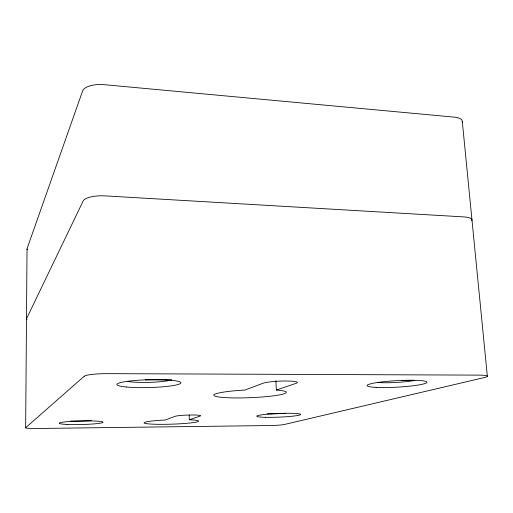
<?xml version="1.0" encoding="UTF-8"?>
<svg xmlns="http://www.w3.org/2000/svg" width="513" height="513" viewBox="0 0 513 513"><rect width="100%" height="100%" fill="white"/><g stroke="black" fill="none" stroke-linecap="round" stroke-linejoin="round"><path stroke-width="0.77" d="M25.65 427.81L27.029 249.049M189.31 419.781L200.128 416.081A12.934 1.116 -1.9 0 0 190.996 414.998A12.934 1.116 -1.9 0 0 175.138 416.319L165.269 420.032L163.609 420.102A27.247 2.199 -1.8 0 0 146.859 423.7A27.247 2.199 -1.8 0 0 187.13 423.276A27.247 2.199 -1.8 0 0 190.637 419.82L189.31 419.781L189.175 415.139M276.34 390.053L296.174 383.282A17.718 2.084 -2.5 0 0 285.901 381.005A17.718 2.084 -2.5 0 0 263.022 383.249L244.829 390.092L242.572 390.194A36.365 3.924 -2.3 0 0 216.127 396.478A36.365 3.924 -2.3 0 0 268.408 396.421A36.365 3.924 -2.3 0 0 277.988 390.156L276.34 390.053L275.872 380.627M145.307 379.838L171.605 379.896L170.9 380.139A25.208 3.193 -1.5 0 1 127.884 381.492M401.955 380.377L414.741 380.402L413.67 380.633A23.662 2.674 -3.3 0 1 377.587 382.422M462.309 121.581L487.35 376.356M27.016 319.593A11.863 2.244 0.1 0 1 26.529 318.72L83.234 200.833A19.09 5.989 0.2 0 1 105.428 195.895L463.598 216.884A17.538 4.623 -6.3 0 1 471.774 220.782M27.548 249.844A11.671 3.046 0.9 0 1 27.067 248.651L82.612 90.961A18.596 7.971 1.2 0 1 104.21 84.671L453.986 117.105A17.141 6.182 -8.2 0 1 462.117 122.415M91.359 420.589A17.314 1.475 -1.3 0 1 70.589 421.038M285.574 413.273A17.301 1.507 -2.4 0 1 267.228 413.786M84.222 376.26L25.688 427.688A12.171 0.943 -1.2 0 0 36.609 428.49L270.127 425.546A11.132 0.821 -2.3 0 0 284.324 424.501L484.484 377.523A18.192 1.981 -3.7 0 0 478.847 375.125L107.377 373.65A19.885 2.591 -1.1 0 0 84.222 376.26M67.158 424.443A21.963 1.795 -1.3 0 0 102.818 422.539A21.963 1.795 -1.3 0 0 73.558 421.231A21.963 1.795 -1.3 0 0 67.158 424.443M265.619 417.313A21.944 1.834 -2.3 0 0 300.515 414.639A21.944 1.834 -2.3 0 0 270.094 413.972A21.944 1.834 -2.3 0 0 265.619 417.313M376.125 387.398A30.03 3.27 -3.2 0 0 426.13 383.07A30.03 3.27 -3.2 0 0 388.982 381.191A30.03 3.27 -3.2 0 0 376.125 387.398M126.557 387.026A31.998 3.905 -1.5 0 0 179.909 383.807A31.998 3.905 -1.5 0 0 140.318 380.114A31.998 3.905 -1.5 0 0 126.557 387.026"/></g></svg>
